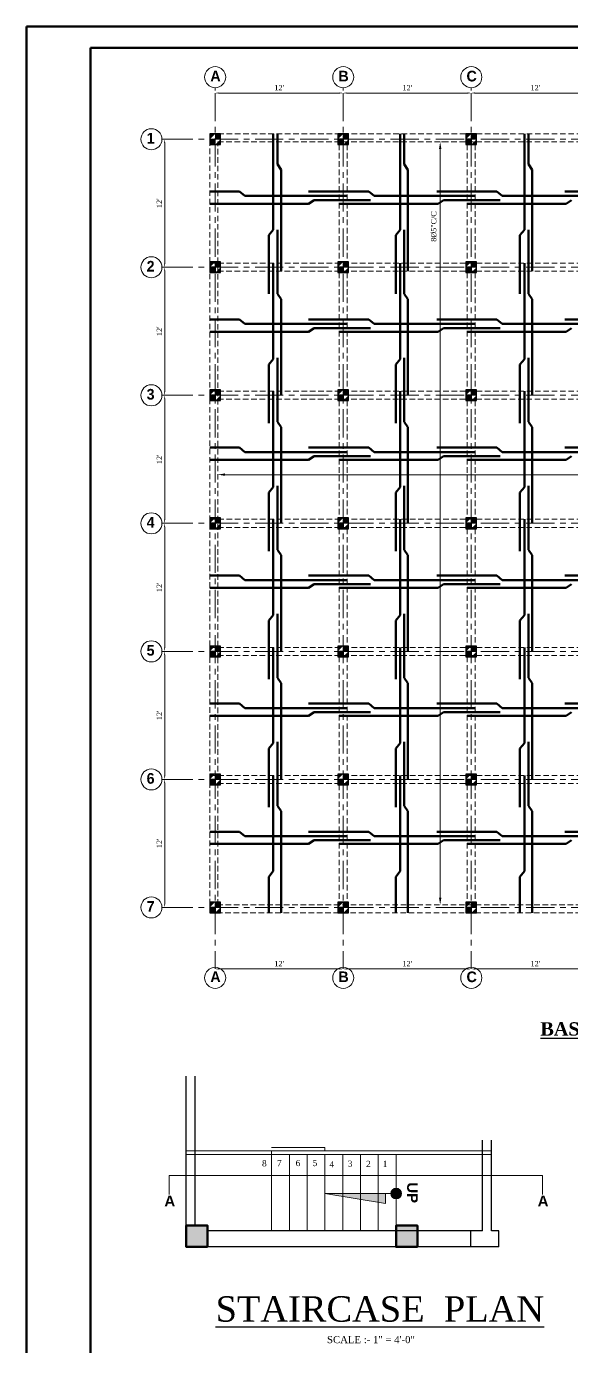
# Model space of a CAD drawing. Extents: x -2338379 to 930990, y -818978 to 106940.
# Drawn here: x 392425 to 393038, y -208179 to -206694 of the extents above; entities that cross this region are included whole.
import ezdxf

# ---------------------------------------------------------------- set-up
doc = ezdxf.new("R2010")
doc.units = 0
doc.header["$MEASUREMENT"] = 0
doc.header["$PDMODE"] = 34
doc.linetypes.add('CENTER', pattern=[50.8, 31.75, -6.35, 6.35, -6.35])
doc.linetypes.add('DASHED2', pattern=[0.375, 0.25, -0.125])
doc.layers.get('0').update_dxf_attribs({"linetype": 'CONTINUOUS', "lineweight": 30})
doc.layers.get('DEFPOINTS').update_dxf_attribs({"linetype": 'CONTINUOUS'})
for name, color, linetype, lineweight in [('A-Wall', 45, 'CONTINUOUS', 50), ('Center', 11, 'CENTER', 15), ('DIM', 6, 'CONTINUOUS', 20), ('DOOR&WIN', 3, 'CONTINUOUS', 18), ('HLINE', 21, 'CONTINUOUS', 9), ('layout', 171, 'CONTINUOUS', 9), ('Outline', 4, 'CONTINUOUS', 9), ('stairs', 85, 'CONTINUOUS', 9), ('Structure', 2, 'CONTINUOUS', 50), ('TEXT', 7, 'CONTINUOUS', 30), ('Wal', 10, 'CONTINUOUS', 30)]:
    doc.layers.add(name, color=color, linetype=linetype, lineweight=lineweight)
doc.layers.add('pillar12', color=7, linetype='CONTINUOUS')
doc.styles.get("Standard").update_dxf_attribs({"font": 'times.ttf', "height": 6})
doc.styles.add('tt', font='stylu.ttf', dxfattribs={"height": 7})
doc.dimstyles.new('Standard$0', dxfattribs={"dimtxt": 6, "dimasz": 4, "dimexe": 3, "dimexo": 6, "dimgap": 3, "dimtad": 1, "dimdec": 1, "dimzin": 0, "dimdsep": 46, "dimlunit": 4, "dimtxsty": 'Standard', "dimcen": 0.09, "dimclrd": 6, "dimclre": 6, "dimclrt": 7, "dimadec": 0, "dimazin": 0, "dimtfac": 1, "dimtdec": 1, "dimtix": 1, "dimtofl": 0, "dimtmove": 1, "dimatfit": 3, "dimfxl": 1, "dimtolj": 1, "dimtzin": 0, "dimlwd": 18, "dimlwe": 18, "dimarcsym": 0})

# ---------------------------------------------------------------- blocks, each defined once
blk = doc.blocks.new('pill12')
h = blk.add_hatch(color=5)
h.paths.add_polyline_path([(-6, -6), (6, -6), (6, 6), (-6, 6)], flags=17)
edge = h.paths.add_edge_path(flags=17)
edge.add_line((6, 0), (-6, 0))
edge.add_line((0, 6), (0, -6))
for p, q in [((6, 0), (-6, 0)), ((0, 6), (0, -6))]:
    blk.add_line(p, q)
blk.add_lwpolyline([(-6, -6), (6, -6), (6, 6), (-6, 6)], close=True)
blk = doc.blocks.new('*D243')
at = {"layer": 'DEFPOINTS', "color": 0, "lineweight": 30, "transparency": 16777216}
for p in [(392637.3, -206769), (392781.3, -206769), (392781.3, -206769)]:
    blk.add_point(p, dxfattribs=at)
at = {"layer": 'DIM', "color": 6, "lineweight": 18, "transparency": 16777216}
for p, q in [((392637.3, -206763), (392637.3, -206766)), ((392781.3, -206763), (392781.3, -206766)), ((392641.3, -206769), (392777.3, -206769))]:
    blk.add_line(p, q, dxfattribs=at)
at = {"layer": 'DIM', "color": 6, "lineweight": 30, "transparency": 16777216}
for points in [[(392641.3, -206768.3), (392641.3, -206769.6), (392637.3, -206769)], [(392777.3, -206768.3), (392777.3, -206769.6), (392781.3, -206769)]]:
    blk.add_solid(points, dxfattribs=at)
at = {"layer": 'DIM', "color": 7, "transparency": 16777216, "insert": (392709.3, -206763), "char_height": 6, "attachment_point": 5}
blk.add_mtext("\\A1;12'", dxfattribs=at)
blk = doc.blocks.new('*D244')
at = {"layer": 'DEFPOINTS', "color": 0, "lineweight": 30, "transparency": 16777216}
for p in [(392781.3, -206769), (392925.3, -206769), (392925.3, -206769)]:
    blk.add_point(p, dxfattribs=at)
at = {"layer": 'DIM', "color": 6, "lineweight": 18, "transparency": 16777216}
for p, q in [((392781.3, -206763), (392781.3, -206766)), ((392925.3, -206763), (392925.3, -206766)), ((392785.3, -206769), (392921.3, -206769))]:
    blk.add_line(p, q, dxfattribs=at)
at = {"layer": 'DIM', "color": 6, "lineweight": 30, "transparency": 16777216}
for points in [[(392785.3, -206768.3), (392785.3, -206769.6), (392781.3, -206769)], [(392921.3, -206768.3), (392921.3, -206769.6), (392925.3, -206769)]]:
    blk.add_solid(points, dxfattribs=at)
at = {"layer": 'DIM', "color": 7, "transparency": 16777216, "insert": (392853.3, -206763), "char_height": 6, "attachment_point": 5}
blk.add_mtext("\\A1;12'", dxfattribs=at)
blk = doc.blocks.new('*D245')
at = {"layer": 'DEFPOINTS', "color": 0, "lineweight": 30, "transparency": 16777216}
for p in [(392925.3, -206769), (393069.3, -206769), (393069.3, -206769)]:
    blk.add_point(p, dxfattribs=at)
at = {"layer": 'DIM', "color": 6, "lineweight": 18, "transparency": 16777216}
for p, q in [((392925.3, -206763), (392925.3, -206766)), ((393069.3, -206763), (393069.3, -206766)), ((392929.3, -206769), (393065.3, -206769))]:
    blk.add_line(p, q, dxfattribs=at)
at = {"layer": 'DIM', "color": 6, "lineweight": 30, "transparency": 16777216}
for points in [[(392929.3, -206768.3), (392929.3, -206769.6), (392925.3, -206769)], [(393065.3, -206768.3), (393065.3, -206769.6), (393069.3, -206769)]]:
    blk.add_solid(points, dxfattribs=at)
at = {"layer": 'DIM', "color": 7, "transparency": 16777216, "insert": (392997.3, -206763), "char_height": 6, "attachment_point": 5}
blk.add_mtext("\\A1;12'", dxfattribs=at)
blk = doc.blocks.new('*D252')
at = {"color": 6, "lineweight": 18, "transparency": 16777216}
for p, q in [((392580.6, -206820.9), (392577.6, -206820.9)), ((392580.6, -206824.9), (392580.6, -206960.9)), ((392580.6, -206964.9), (392577.6, -206964.9))]:
    blk.add_line(p, q, dxfattribs=at)
at = {"color": 6, "lineweight": 30, "transparency": 16777216}
for points in [[(392579.9, -206824.9), (392581.2, -206824.9), (392580.6, -206820.9)], [(392579.9, -206960.9), (392581.2, -206960.9), (392580.6, -206964.9)]]:
    blk.add_solid(points, dxfattribs=at)
at = {"layer": 'DEFPOINTS', "color": 0, "lineweight": 30, "transparency": 16777216}
for p in [(392580.6, -206820.9), (392580.6, -206964.9), (392580.6, -206964.9)]:
    blk.add_point(p, dxfattribs=at)
at = {"color": 7, "lineweight": 30, "transparency": 16777216, "insert": (392574.6, -206892.9), "char_height": 6, "attachment_point": 5, "rotation": 90}
blk.add_mtext("\\A1;12'", dxfattribs=at)
blk = doc.blocks.new('*D253')
at = {"color": 6, "lineweight": 18, "transparency": 16777216}
for p, q in [((392580.6, -206964.9), (392577.6, -206964.9)), ((392580.6, -206968.9), (392580.6, -207104.9)), ((392580.6, -207108.9), (392577.6, -207108.9))]:
    blk.add_line(p, q, dxfattribs=at)
at = {"color": 6, "lineweight": 30, "transparency": 16777216}
for points in [[(392579.9, -206968.9), (392581.2, -206968.9), (392580.6, -206964.9)], [(392579.9, -207104.9), (392581.2, -207104.9), (392580.6, -207108.9)]]:
    blk.add_solid(points, dxfattribs=at)
at = {"layer": 'DEFPOINTS', "color": 0, "lineweight": 30, "transparency": 16777216}
for p in [(392580.6, -206964.9), (392580.6, -207108.9), (392580.6, -207108.9)]:
    blk.add_point(p, dxfattribs=at)
at = {"color": 7, "lineweight": 30, "transparency": 16777216, "insert": (392574.6, -207036.9), "char_height": 6, "attachment_point": 5, "rotation": 90}
blk.add_mtext("\\A1;12'", dxfattribs=at)
blk = doc.blocks.new('*D254')
at = {"color": 6, "lineweight": 18, "transparency": 16777216}
for p, q in [((392580.6, -207108.9), (392577.6, -207108.9)), ((392580.6, -207112.9), (392580.6, -207248.9)), ((392580.6, -207252.9), (392577.6, -207252.9))]:
    blk.add_line(p, q, dxfattribs=at)
at = {"color": 6, "lineweight": 30, "transparency": 16777216}
for points in [[(392579.9, -207112.9), (392581.2, -207112.9), (392580.6, -207108.9)], [(392579.9, -207248.9), (392581.2, -207248.9), (392580.6, -207252.9)]]:
    blk.add_solid(points, dxfattribs=at)
at = {"layer": 'DEFPOINTS', "color": 0, "lineweight": 30, "transparency": 16777216}
for p in [(392580.6, -207108.9), (392580.6, -207252.9), (392580.6, -207252.9)]:
    blk.add_point(p, dxfattribs=at)
at = {"color": 7, "lineweight": 30, "transparency": 16777216, "insert": (392574.6, -207180.9), "char_height": 6, "attachment_point": 5, "rotation": 90}
blk.add_mtext("\\A1;12'", dxfattribs=at)
blk = doc.blocks.new('*D255')
at = {"color": 6, "lineweight": 18, "transparency": 16777216}
for p, q in [((392580.6, -207252.9), (392577.6, -207252.9)), ((392580.6, -207256.9), (392580.6, -207392.9)), ((392580.6, -207396.9), (392577.6, -207396.9))]:
    blk.add_line(p, q, dxfattribs=at)
at = {"color": 6, "lineweight": 30, "transparency": 16777216}
for points in [[(392579.9, -207256.9), (392581.2, -207256.9), (392580.6, -207252.9)], [(392579.9, -207392.9), (392581.2, -207392.9), (392580.6, -207396.9)]]:
    blk.add_solid(points, dxfattribs=at)
at = {"layer": 'DEFPOINTS', "color": 0, "lineweight": 30, "transparency": 16777216}
for p in [(392580.6, -207252.9), (392580.6, -207396.9), (392580.6, -207396.9)]:
    blk.add_point(p, dxfattribs=at)
at = {"color": 7, "lineweight": 30, "transparency": 16777216, "insert": (392574.6, -207324.9), "char_height": 6, "attachment_point": 5, "rotation": 90}
blk.add_mtext("\\A1;12'", dxfattribs=at)
blk = doc.blocks.new('*D256')
at = {"color": 6, "lineweight": 18, "transparency": 16777216}
for p, q in [((392580.6, -207396.9), (392577.6, -207396.9)), ((392580.6, -207400.9), (392580.6, -207536.9)), ((392580.6, -207540.9), (392577.6, -207540.9))]:
    blk.add_line(p, q, dxfattribs=at)
at = {"color": 6, "lineweight": 30, "transparency": 16777216}
for points in [[(392579.9, -207400.9), (392581.2, -207400.9), (392580.6, -207396.9)], [(392579.9, -207536.9), (392581.2, -207536.9), (392580.6, -207540.9)]]:
    blk.add_solid(points, dxfattribs=at)
at = {"layer": 'DEFPOINTS', "color": 0, "lineweight": 30, "transparency": 16777216}
for p in [(392580.6, -207396.9), (392580.6, -207540.9), (392580.6, -207540.9)]:
    blk.add_point(p, dxfattribs=at)
at = {"color": 7, "lineweight": 30, "transparency": 16777216, "insert": (392574.6, -207468.9), "char_height": 6, "attachment_point": 5, "rotation": 90}
blk.add_mtext("\\A1;12'", dxfattribs=at)
blk = doc.blocks.new('*D257')
at = {"color": 6, "lineweight": 18, "transparency": 16777216}
for p, q in [((392580.6, -207540.9), (392577.6, -207540.9)), ((392580.6, -207544.9), (392580.6, -207680.9)), ((392580.6, -207684.9), (392577.6, -207684.9))]:
    blk.add_line(p, q, dxfattribs=at)
at = {"color": 6, "lineweight": 30, "transparency": 16777216}
for points in [[(392579.9, -207544.9), (392581.2, -207544.9), (392580.6, -207540.9)], [(392579.9, -207680.9), (392581.2, -207680.9), (392580.6, -207684.9)]]:
    blk.add_solid(points, dxfattribs=at)
at = {"layer": 'DEFPOINTS', "color": 0, "lineweight": 30, "transparency": 16777216}
for p in [(392580.6, -207540.9), (392580.6, -207684.9), (392580.6, -207684.9)]:
    blk.add_point(p, dxfattribs=at)
at = {"color": 7, "lineweight": 30, "transparency": 16777216, "insert": (392574.6, -207612.9), "char_height": 6, "attachment_point": 5, "rotation": 90}
blk.add_mtext("\\A1;12'", dxfattribs=at)
blk = doc.blocks.new('*D258')
at = {"color": 6, "lineweight": 18, "transparency": 16777216}
for p, q in [((392637.3, -207754.1), (392637.3, -207751.1)), ((392641.3, -207754.1), (392777.3, -207754.1)), ((392781.3, -207754.1), (392781.3, -207751.1))]:
    blk.add_line(p, q, dxfattribs=at)
at = {"color": 6, "lineweight": 30, "transparency": 16777216}
for points in [[(392641.3, -207753.4), (392641.3, -207754.8), (392637.3, -207754.1)], [(392777.3, -207753.4), (392777.3, -207754.8), (392781.3, -207754.1)]]:
    blk.add_solid(points, dxfattribs=at)
at = {"layer": 'DEFPOINTS', "color": 0, "lineweight": 30, "transparency": 16777216}
for p in [(392637.3, -207754.1), (392781.3, -207754.1), (392781.3, -207754.1)]:
    blk.add_point(p, dxfattribs=at)
at = {"color": 7, "lineweight": 30, "transparency": 16777216, "insert": (392709.3, -207748.1), "char_height": 6, "attachment_point": 5}
blk.add_mtext("\\A1;12'", dxfattribs=at)
blk = doc.blocks.new('*D259')
at = {"color": 6, "lineweight": 18, "transparency": 16777216}
for p, q in [((392781.3, -207754.1), (392781.3, -207751.1)), ((392785.3, -207754.1), (392921.3, -207754.1)), ((392925.3, -207754.1), (392925.3, -207751.1))]:
    blk.add_line(p, q, dxfattribs=at)
at = {"color": 6, "lineweight": 30, "transparency": 16777216}
for points in [[(392785.3, -207753.4), (392785.3, -207754.8), (392781.3, -207754.1)], [(392921.3, -207753.4), (392921.3, -207754.8), (392925.3, -207754.1)]]:
    blk.add_solid(points, dxfattribs=at)
at = {"layer": 'DEFPOINTS', "color": 0, "lineweight": 30, "transparency": 16777216}
for p in [(392781.3, -207754.1), (392925.3, -207754.1), (392925.3, -207754.1)]:
    blk.add_point(p, dxfattribs=at)
at = {"color": 7, "lineweight": 30, "transparency": 16777216, "insert": (392853.3, -207748.1), "char_height": 6, "attachment_point": 5}
blk.add_mtext("\\A1;12'", dxfattribs=at)
blk = doc.blocks.new('*D260')
at = {"color": 6, "lineweight": 18, "transparency": 16777216}
for p, q in [((392925.3, -207754.1), (392925.3, -207751.1)), ((392929.3, -207754.1), (393065.3, -207754.1)), ((393069.3, -207754.1), (393069.3, -207751.1))]:
    blk.add_line(p, q, dxfattribs=at)
at = {"color": 6, "lineweight": 30, "transparency": 16777216}
for points in [[(392929.3, -207753.4), (392929.3, -207754.8), (392925.3, -207754.1)], [(393065.3, -207753.4), (393065.3, -207754.8), (393069.3, -207754.1)]]:
    blk.add_solid(points, dxfattribs=at)
at = {"layer": 'DEFPOINTS', "color": 0, "lineweight": 30, "transparency": 16777216}
for p in [(392925.3, -207754.1), (393069.3, -207754.1), (393069.3, -207754.1)]:
    blk.add_point(p, dxfattribs=at)
at = {"color": 7, "lineweight": 30, "transparency": 16777216, "insert": (392997.3, -207748.1), "char_height": 6, "attachment_point": 5}
blk.add_mtext("\\A1;12'", dxfattribs=at)
blk = doc.blocks.new('*D1055')
at = {"layer": 'DEFPOINTS', "color": 0, "lineweight": 30, "transparency": 16777216}
for p in [(392883.9, -206823.9), (392890.3, -207681.9), (392890.3, -207681.9)]:
    blk.add_point(p, dxfattribs=at)
at = {"layer": 'DIM', "color": 6, "transparency": 16777216}
for p, q in [((392891.9, -206823.9), (392898.3, -206823.9)), ((392890.3, -206831.9), (392890.3, -207673.9))]:
    blk.add_line(p, q, dxfattribs=at)
at = {"layer": 'DIM', "color": 6, "lineweight": 30, "transparency": 16777216}
for points in [[(392889, -206831.9), (392891.7, -206831.9), (392890.3, -206823.9)], [(392889, -207673.9), (392891.7, -207673.9), (392890.3, -207681.9)]]:
    blk.add_solid(points, dxfattribs=at)
at = {"layer": 'DIM', "color": 7, "transparency": 16777216, "insert": (392883.1, -206919.1), "char_height": 6, "attachment_point": 5, "rotation": 90}
blk.add_mtext('\\A1;8%%C5"C/C', dxfattribs=at)
blk = doc.blocks.new('*D1056')
at = {"layer": 'DEFPOINTS', "color": 0, "lineweight": 30, "transparency": 16777216}
for p in [(392640.3, -207198.2), (393930.3, -207198.2), (393930.3, -207198.2)]:
    blk.add_point(p, dxfattribs=at)
at = {"layer": 'DIM', "color": 6, "transparency": 16777216}
blk.add_line((392648.3, -207198.2), (393922.3, -207198.2), dxfattribs=at)
at = {"layer": 'DIM', "color": 6, "lineweight": 30, "transparency": 16777216}
for points in [[(392648.3, -207196.8), (392648.3, -207199.5), (392640.3, -207198.2)], [(393922.3, -207196.8), (393922.3, -207199.5), (393930.3, -207198.2)]]:
    blk.add_solid(points, dxfattribs=at)
at = {"layer": 'DIM', "color": 7, "transparency": 16777216, "insert": (393285.3, -207191), "char_height": 6, "attachment_point": 5}
blk.add_mtext('\\A1;8%%C5"C/C', dxfattribs=at)

msp = doc.modelspace()

# ---------------------------------------------------------------- hatches: boundary and pattern name
h = msp.add_hatch(color=5)
h.paths.add_polyline_path([(392631.32, -206826.93), (392643.32, -206826.93), (392643.32, -206814.93), (392631.32, -206814.93)], flags=16)
edge = h.paths.add_edge_path()
edge.add_line((392643.32, -206820.93), (392631.32, -206820.93))
edge.add_line((392637.32, -206814.93), (392637.32, -206826.93))
at = {"layer": 'A-Wall', "linetype": 'ByBlock'}
for points in [[(392628.78, -208066.72), (392628.78, -208042.72), (392604.78, -208042.72), (392604.78, -208066.72)], [(392864.78, -208066.72), (392864.78, -208042.72), (392840.78, -208042.72), (392840.78, -208066.72)]]:
    msp.add_hatch(color=256, dxfattribs=at).paths.add_polyline_path(points)
at = {"layer": 'layout', "linetype": 'ByBlock'}
msp.add_hatch(color=256, dxfattribs=at).paths.add_polyline_path([(392760.75, -208006.72), (392828.79, -208017.8), (392828.79, -208006.72)])
h = msp.add_hatch(color=256, dxfattribs=at)
edge = h.paths.add_edge_path()
edge.add_arc((392840.78, -208006.72), 6, 0, 360)

# ---------------------------------------------------------------- linework, layer by layer
at = {"lineweight": 30}
for p, q in [((392702.73, -206814.93), (392702.73, -206823.93)), ((392845.31, -206814.93), (392845.31, -206823.93)), ((392984.99, -206814.93), (392984.99, -206823.93))]:
    msp.add_line(p, q, dxfattribs=at)
msp.add_lwpolyline([(392631.32, -206826.93), (392643.32, -206826.93), (392643.32, -206814.93), (392631.32, -206814.93)], close=True)
at = {"layer": 'A-Wall'}
for points in [[(392425.15, -206694.06), (395593.15, -206694.06), (395593.15, -208950.06), (392425.15, -208950.06)], [(392497.15, -206718.06), (395569.15, -206718.06), (395569.15, -208926.06), (392497.15, -208926.06)]]:
    msp.add_lwpolyline(points, close=True, dxfattribs=at)
at = {"layer": 'A-Wall', "linetype": 'ByBlock'}
for points in [[(392628.78, -208066.72), (392628.78, -208042.72), (392604.78, -208042.72), (392604.78, -208066.72)], [(392864.78, -208066.72), (392864.78, -208042.72), (392840.78, -208042.72), (392840.78, -208066.72)]]:
    msp.add_lwpolyline(points, close=True, dxfattribs=at)
at = {"layer": 'Center'}
for p, q in [((392637.32, -206768.98), (392637.32, -207754.09)), ((392781.32, -206768.98), (392781.32, -207754.09)), ((392925.32, -206768.98), (392925.32, -207754.09)), ((392580.56, -206820.93), (394015.72, -206820.93)), ((392580.56, -206964.93), (394015.72, -206964.93)), ((392580.56, -207108.93), (394015.72, -207108.93)), ((392580.56, -207252.93), (394015.72, -207252.93)), ((392580.56, -207396.93), (394015.72, -207396.93)), ((392580.56, -207540.93), (394015.72, -207540.93)), ((392580.56, -207684.93), (394015.72, -207684.93))]:
    msp.add_line(p, q, dxfattribs=at)
at = {"layer": 'DOOR&WIN', "linetype": 'DASHED2', "ltscale": 25}
for p, q in [((392631.32, -206814.93), (393939.32, -206814.93)), ((392631.32, -207690.93), (392631.32, -206814.93)), ((392640.32, -206823.93), (393930.32, -206823.93)), ((392640.32, -207681.93), (392640.32, -206823.93)), ((392776.82, -206826.93), (392776.82, -206958.93)), ((392785.82, -206826.93), (392785.82, -206958.93)), ((392920.82, -206826.93), (392920.82, -206958.93)), ((392929.82, -206826.93), (392929.82, -206958.93)), ((392631.32, -206960.43), (393939.32, -206960.43)), ((392640.32, -206969.43), (393930.32, -206969.43)), ((392776.82, -206970.93), (392776.82, -207102.93)), ((392785.82, -206970.93), (392785.82, -207102.93)), ((392920.82, -206970.93), (392920.82, -207102.93)), ((392929.82, -206970.93), (392929.82, -207102.93)), ((392631.32, -207104.43), (393939.32, -207104.43)), ((392640.32, -207113.43), (393930.32, -207113.43)), ((392776.82, -207114.93), (392776.82, -207246.93)), ((392785.82, -207114.93), (392785.82, -207246.93)), ((392920.82, -207114.93), (392920.82, -207246.93)), ((392929.82, -207114.93), (392929.82, -207246.93)), ((392631.32, -207248.43), (393939.32, -207248.43)), ((392640.32, -207257.43), (393930.32, -207257.43)), ((392776.82, -207258.93), (392776.82, -207390.93)), ((392785.82, -207258.93), (392785.82, -207390.93)), ((392920.82, -207258.93), (392920.82, -207390.93)), ((392929.82, -207258.93), (392929.82, -207390.93)), ((392631.32, -207392.43), (393939.32, -207392.43)), ((392640.32, -207401.43), (393930.32, -207401.43)), ((392776.82, -207402.93), (392776.82, -207534.93)), ((392785.82, -207402.93), (392785.82, -207534.93)), ((392920.82, -207402.93), (392920.82, -207534.93)), ((392929.82, -207402.93), (392929.82, -207534.93)), ((392631.32, -207536.43), (393939.32, -207536.43)), ((392640.32, -207545.43), (393930.32, -207545.43)), ((392776.82, -207546.93), (392776.82, -207678.93)), ((392785.82, -207546.93), (392785.82, -207678.93)), ((392920.82, -207546.93), (392920.82, -207678.93)), ((392929.82, -207546.93), (392929.82, -207678.93)), ((393930.32, -207681.93), (392640.32, -207681.93)), ((393939.32, -207690.93), (392631.32, -207690.93))]:
    msp.add_line(p, q, dxfattribs=at)
at = {"layer": 'HLINE', "linetype": 'ByBlock'}
for p, q in [((392585.5, -207986.25), (393005.17, -207986.25)), ((392585.5, -207986.25), (392585.5, -208007.88)), ((393005.17, -207986.25), (393005.17, -208007.88))]:
    msp.add_line(p, q, dxfattribs=at)
at = {"layer": 'layout', "linetype": 'ByBlock'}
msp.add_line((392760.75, -208006.72), (392840.78, -208006.72), dxfattribs=at)
msp.add_lwpolyline([(392760.75, -208006.72), (392828.79, -208017.8), (392828.79, -208006.72), (392760.75, -208006.72)], dxfattribs=at)
msp.add_circle((392840.78, -208006.72), 6, dxfattribs=at)
at = {"layer": 'Outline'}
for centre in [(392637.32, -206751.11), (392781.32, -206751.11), (392925.32, -206751.11), (392565.69, -206820.93), (392565.69, -206964.93), (392565.69, -207108.93), (392565.69, -207252.93), (392565.69, -207396.93), (392565.69, -207540.93), (392565.69, -207684.93), (392637.32, -207764.1), (392781.32, -207764.1), (392925.32, -207764.1)]:
    msp.add_circle(centre, 11.86, dxfattribs=at)
at = {"layer": 'stairs', "linetype": 'ByBlock'}
for p, q in [((392760.78, -207954.72), (392700.78, -207954.72)), ((392760.78, -207954.72), (392760.78, -207958.72)), ((392947.99, -207958.72), (392604.78, -207958.72)), ((392947.99, -207962.72), (392604.78, -207962.72)), ((392700.78, -207958.72), (392700.78, -208048.72)), ((392720.78, -207962.72), (392720.78, -208048.72)), ((392740.78, -207962.72), (392740.78, -208048.72)), ((392760.78, -207962.72), (392760.78, -208048.72)), ((392780.78, -207962.72), (392780.78, -208048.72)), ((392800.78, -207962.72), (392800.78, -208048.72)), ((392820.78, -207962.72), (392820.78, -208048.72)), ((392840.78, -207962.72), (392840.78, -208048.72))]:
    msp.add_line(p, q, dxfattribs=at)
at = {"layer": 'Structure', "ltscale": 10}
for p, q in [((392702.73, -206922.74), (392702.73, -206814.93)), ((392707.34, -206814.93), (392707.34, -206849.18)), ((392845.31, -206922.74), (392845.31, -206814.93)), ((392849.92, -206814.93), (392849.92, -206849.18)), ((392984.99, -206922.74), (392984.99, -206814.93)), ((392989.6, -206814.93), (392989.6, -206849.18)), ((392707.34, -206849.18), (392711.5, -206855.26)), ((392711.5, -206855.26), (392711.5, -206969.43)), ((392849.92, -206849.18), (392854.09, -206855.26)), ((392854.09, -206855.26), (392854.09, -206969.43)), ((392989.6, -206849.18), (392993.76, -206855.26)), ((392993.76, -206855.26), (392993.76, -206969.43)), ((392631.32, -206879.7), (392664.55, -206879.7)), ((392664.55, -206879.7), (392670.63, -206884.71)), ((392670.63, -206884.71), (392785.82, -206884.71)), ((392742.46, -206879.7), (392810.05, -206879.7)), ((392810.05, -206879.7), (392816.13, -206884.71)), ((392816.13, -206884.71), (392929.82, -206884.71)), ((392886.46, -206879.7), (392954.05, -206879.7)), ((392954.05, -206879.7), (392960.13, -206884.71)), ((392960.13, -206884.71), (393073.82, -206884.71)), ((393030.46, -206879.7), (393098.05, -206879.7)), ((392742.46, -206893.49), (392631.32, -206893.49)), ((392748.55, -206889.32), (392742.46, -206893.49)), ((392748.55, -206889.32), (392812.1, -206889.32)), ((392887.96, -206893.49), (392776.82, -206893.49)), ((392894.05, -206889.32), (392887.96, -206893.49)), ((392894.05, -206889.32), (392957.6, -206889.32)), ((393031.96, -206893.49), (392920.82, -206893.49)), ((393038.05, -206889.32), (393031.96, -206893.49)), ((392697.72, -206928.82), (392702.73, -206922.74)), ((392697.72, -206994.76), (392697.72, -206928.82)), ((392707.34, -206922.74), (392707.34, -206994.68)), ((392840.3, -206928.82), (392845.31, -206922.74)), ((392840.3, -206994.76), (392840.3, -206928.82)), ((392849.92, -206922.74), (392849.92, -206994.68)), ((392979.98, -206928.82), (392984.99, -206922.74)), ((392979.98, -206994.76), (392979.98, -206928.82)), ((392989.6, -206922.74), (392989.6, -206994.68)), ((392702.73, -207068.24), (392702.73, -206960.43)), ((392845.31, -207068.24), (392845.31, -206960.43)), ((392984.99, -207068.24), (392984.99, -206960.43)), ((392707.34, -206994.68), (392711.5, -207000.76)), ((392711.5, -207000.76), (392711.5, -207108.93)), ((392849.92, -206994.68), (392854.09, -207000.76)), ((392854.09, -207000.76), (392854.09, -207108.93)), ((392989.6, -206994.68), (392993.76, -207000.76)), ((392993.76, -207000.76), (392993.76, -207108.93)), ((392631.32, -207023.7), (392664.55, -207023.7)), ((392664.55, -207023.7), (392670.63, -207028.71)), ((392670.63, -207028.71), (392785.82, -207028.71)), ((392742.46, -207023.7), (392810.05, -207023.7)), ((392748.55, -207033.32), (392742.46, -207037.49)), ((392748.55, -207033.32), (392812.1, -207033.32)), ((392810.05, -207023.7), (392816.13, -207028.71)), ((392816.13, -207028.71), (392929.82, -207028.71)), ((392886.46, -207023.7), (392954.05, -207023.7)), ((392894.05, -207033.32), (392887.96, -207037.49)), ((392894.05, -207033.32), (392957.6, -207033.32)), ((392954.05, -207023.7), (392960.13, -207028.71)), ((392960.13, -207028.71), (393073.82, -207028.71)), ((393030.46, -207023.7), (393098.05, -207023.7)), ((393038.05, -207033.32), (393031.96, -207037.49)), ((392742.46, -207037.49), (392631.32, -207037.49)), ((392887.96, -207037.49), (392776.82, -207037.49)), ((393031.96, -207037.49), (392920.82, -207037.49)), ((392697.72, -207074.32), (392702.73, -207068.24)), ((392697.72, -207140.26), (392697.72, -207074.32)), ((392707.34, -207066.74), (392707.34, -207138.68)), ((392840.3, -207074.32), (392845.31, -207068.24)), ((392840.3, -207140.26), (392840.3, -207074.32)), ((392849.92, -207066.74), (392849.92, -207138.68)), ((392979.98, -207074.32), (392984.99, -207068.24)), ((392979.98, -207140.26), (392979.98, -207074.32)), ((392989.6, -207066.74), (392989.6, -207138.68)), ((392702.73, -207212.24), (392702.73, -207104.43)), ((392845.31, -207212.24), (392845.31, -207104.43)), ((392984.99, -207212.24), (392984.99, -207104.43)), ((392707.34, -207138.68), (392711.5, -207144.76)), ((392711.5, -207144.76), (392711.5, -207252.93)), ((392849.92, -207138.68), (392854.09, -207144.76)), ((392854.09, -207144.76), (392854.09, -207252.93)), ((392989.6, -207138.68), (392993.76, -207144.76)), ((392993.76, -207144.76), (392993.76, -207252.93)), ((392631.32, -207167.7), (392664.55, -207167.7)), ((392664.55, -207167.7), (392670.63, -207172.71)), ((392742.46, -207167.7), (392810.05, -207167.7)), ((392810.05, -207167.7), (392816.13, -207172.71)), ((392886.46, -207167.7), (392954.05, -207167.7)), ((392954.05, -207167.7), (392960.13, -207172.71)), ((393030.46, -207167.7), (393098.05, -207167.7)), ((392742.46, -207181.49), (392631.32, -207181.49)), ((392670.63, -207172.71), (392785.82, -207172.71)), ((392748.55, -207177.32), (392742.46, -207181.49)), ((392748.55, -207177.32), (392812.1, -207177.32)), ((392887.96, -207181.49), (392776.82, -207181.49)), ((392816.13, -207172.71), (392929.82, -207172.71)), ((392894.05, -207177.32), (392887.96, -207181.49)), ((392894.05, -207177.32), (392957.6, -207177.32)), ((393031.96, -207181.49), (392920.82, -207181.49)), ((392960.13, -207172.71), (393073.82, -207172.71)), ((393038.05, -207177.32), (393031.96, -207181.49)), ((392697.72, -207218.32), (392702.73, -207212.24)), ((392707.34, -207210.74), (392707.34, -207282.68)), ((392840.3, -207218.32), (392845.31, -207212.24)), ((392849.92, -207210.74), (392849.92, -207282.68)), ((392979.98, -207218.32), (392984.99, -207212.24)), ((392989.6, -207210.74), (392989.6, -207282.68)), ((392697.72, -207284.26), (392697.72, -207218.32)), ((392840.3, -207284.26), (392840.3, -207218.32)), ((392979.98, -207284.26), (392979.98, -207218.32)), ((392702.73, -207356.24), (392702.73, -207248.43)), ((392845.31, -207356.24), (392845.31, -207248.43)), ((392984.99, -207356.24), (392984.99, -207248.43)), ((392707.34, -207282.68), (392711.5, -207288.76)), ((392849.92, -207282.68), (392854.09, -207288.76)), ((392989.6, -207282.68), (392993.76, -207288.76)), ((392711.5, -207288.76), (392711.5, -207396.93)), ((392854.09, -207288.76), (392854.09, -207396.93)), ((392993.76, -207288.76), (392993.76, -207396.93)), ((392631.32, -207311.7), (392664.55, -207311.7)), ((392664.55, -207311.7), (392670.63, -207316.71)), ((392670.63, -207316.71), (392785.82, -207316.71)), ((392742.46, -207311.7), (392810.05, -207311.7)), ((392810.05, -207311.7), (392816.13, -207316.71)), ((392816.13, -207316.71), (392929.82, -207316.71)), ((392886.46, -207311.7), (392954.05, -207311.7)), ((392954.05, -207311.7), (392960.13, -207316.71)), ((392960.13, -207316.71), (393073.82, -207316.71)), ((393030.46, -207311.7), (393098.05, -207311.7)), ((392742.46, -207325.49), (392631.32, -207325.49)), ((392748.55, -207321.32), (392742.46, -207325.49)), ((392748.55, -207321.32), (392812.1, -207321.32)), ((392887.96, -207325.49), (392776.82, -207325.49)), ((392894.05, -207321.32), (392887.96, -207325.49)), ((392894.05, -207321.32), (392957.6, -207321.32)), ((393031.96, -207325.49), (392920.82, -207325.49)), ((393038.05, -207321.32), (393031.96, -207325.49)), ((392697.72, -207362.32), (392702.73, -207356.24)), ((392707.34, -207354.74), (392707.34, -207426.68)), ((392840.3, -207362.32), (392845.31, -207356.24)), ((392849.92, -207354.74), (392849.92, -207426.68)), ((392979.98, -207362.32), (392984.99, -207356.24)), ((392989.6, -207354.74), (392989.6, -207426.68)), ((392697.72, -207428.26), (392697.72, -207362.32)), ((392840.3, -207428.26), (392840.3, -207362.32)), ((392979.98, -207428.26), (392979.98, -207362.32)), ((392702.73, -207500.24), (392702.73, -207392.43)), ((392845.31, -207500.24), (392845.31, -207392.43)), ((392984.99, -207500.24), (392984.99, -207392.43)), ((392707.34, -207426.68), (392711.5, -207432.76)), ((392711.5, -207432.76), (392711.5, -207540.93)), ((392849.92, -207426.68), (392854.09, -207432.76)), ((392854.09, -207432.76), (392854.09, -207540.93)), ((392989.6, -207426.68), (392993.76, -207432.76)), ((392993.76, -207432.76), (392993.76, -207540.93)), ((392631.32, -207455.7), (392664.55, -207455.7)), ((392664.55, -207455.7), (392670.63, -207460.71)), ((392670.63, -207460.71), (392785.82, -207460.71)), ((392742.46, -207455.7), (392810.05, -207455.7)), ((392810.05, -207455.7), (392816.13, -207460.71)), ((392816.13, -207460.71), (392929.82, -207460.71)), ((392886.46, -207455.7), (392954.05, -207455.7)), ((392954.05, -207455.7), (392960.13, -207460.71)), ((392960.13, -207460.71), (393073.82, -207460.71)), ((393030.46, -207455.7), (393098.05, -207455.7)), ((392742.46, -207469.49), (392631.32, -207469.49)), ((392748.55, -207465.32), (392742.46, -207469.49)), ((392748.55, -207465.32), (392812.1, -207465.32)), ((392887.96, -207469.49), (392776.82, -207469.49)), ((392894.05, -207465.32), (392887.96, -207469.49)), ((392894.05, -207465.32), (392957.6, -207465.32)), ((393031.96, -207469.49), (392920.82, -207469.49)), ((393038.05, -207465.32), (393031.96, -207469.49)), ((392697.72, -207506.32), (392702.73, -207500.24)), ((392697.72, -207572.26), (392697.72, -207506.32)), ((392707.34, -207498.74), (392707.34, -207570.68)), ((392840.3, -207506.32), (392845.31, -207500.24)), ((392840.3, -207572.26), (392840.3, -207506.32)), ((392849.92, -207498.74), (392849.92, -207570.68)), ((392979.98, -207506.32), (392984.99, -207500.24)), ((392979.98, -207572.26), (392979.98, -207506.32)), ((392989.6, -207498.74), (392989.6, -207570.68)), ((392702.73, -207644.24), (392702.73, -207536.43)), ((392845.31, -207644.24), (392845.31, -207536.43)), ((392984.99, -207644.24), (392984.99, -207536.43)), ((392707.34, -207570.68), (392711.5, -207576.76)), ((392711.5, -207576.76), (392711.5, -207690.93)), ((392849.92, -207570.68), (392854.09, -207576.76)), ((392854.09, -207576.76), (392854.09, -207690.93)), ((392989.6, -207570.68), (392993.76, -207576.76)), ((392993.76, -207576.76), (392993.76, -207690.93)), ((392631.32, -207599.7), (392664.55, -207599.7)), ((392742.46, -207613.49), (392631.32, -207613.49)), ((392664.55, -207599.7), (392670.63, -207604.71)), ((392670.63, -207604.71), (392785.82, -207604.71)), ((392742.46, -207599.7), (392810.05, -207599.7)), ((392748.55, -207609.32), (392742.46, -207613.49)), ((392748.55, -207609.32), (392812.1, -207609.32)), ((392887.96, -207613.49), (392776.82, -207613.49)), ((392810.05, -207599.7), (392816.13, -207604.71)), ((392816.13, -207604.71), (392929.82, -207604.71)), ((392886.46, -207599.7), (392954.05, -207599.7)), ((392894.05, -207609.32), (392887.96, -207613.49)), ((392894.05, -207609.32), (392957.6, -207609.32)), ((393031.96, -207613.49), (392920.82, -207613.49)), ((392954.05, -207599.7), (392960.13, -207604.71)), ((392960.13, -207604.71), (393073.82, -207604.71)), ((393030.46, -207599.7), (393098.05, -207599.7)), ((393038.05, -207609.32), (393031.96, -207613.49)), ((392697.72, -207650.32), (392702.73, -207644.24)), ((392697.72, -207690.93), (392697.72, -207650.32)), ((392840.3, -207650.32), (392845.31, -207644.24)), ((392840.3, -207690.93), (392840.3, -207650.32)), ((392979.98, -207650.32), (392984.99, -207644.24)), ((392979.98, -207690.93), (392979.98, -207650.32))]:
    msp.add_line(p, q, dxfattribs=at)
at = {"layer": 'Wal', "linetype": 'ByBlock'}
for p, q in [((392604.78, -208042.72), (392604.78, -207874.72)), ((392614.78, -208042.72), (392614.78, -207874.72)), ((392937.99, -208048.72), (392937.99, -207946.72)), ((392947.99, -208048.72), (392947.99, -207946.72)), ((392924.78, -208048.72), (392628.78, -208048.72)), ((392864.78, -208066.72), (392864.78, -208048.72)), ((392937.99, -208048.72), (392924.78, -208048.72)), ((392924.78, -208066.72), (392924.78, -208048.72)), ((392956.35, -208066.72), (392956.35, -208048.72)), ((392924.78, -208066.72), (392604.78, -208066.72)), ((392956.35, -208066.72), (392924.78, -208066.72))]:
    msp.add_line(p, q, dxfattribs=at)
msp.add_lwpolyline([(392956.35, -208048.72), (392947.99, -208048.72)], dxfattribs=at)

# ---------------------------------------------------------------- block references
at = {"layer": 'pillar12'}
for p in [(392781.32, -206820.93), (392925.32, -206820.93), (392637.32, -206964.93), (392781.32, -206964.93), (392925.32, -206964.93), (392637.32, -207108.93), (392781.32, -207108.93), (392925.32, -207108.93), (392637.32, -207252.93), (392781.32, -207252.93), (392925.32, -207252.93), (392637.32, -207396.93), (392781.32, -207396.93), (392925.32, -207396.93), (392637.32, -207540.93), (392781.32, -207540.93), (392925.32, -207540.93), (392637.32, -207684.93), (392781.32, -207684.93), (392925.32, -207684.93)]:
    msp.add_blockref('pill12', p, dxfattribs=at)

# ---------------------------------------------------------------- texts
at = {"layer": 'layout', "insert": (392859.1, -208005.73), "char_height": 12, "attachment_point": 5, "rotation": 270, "style": 'tt'}
msp.add_mtext('{\\fArial|b1|i0|c0|p34;UP}', dxfattribs=at)
at = {"layer": 'layout', "char_height": 12, "attachment_point": 5, "style": 'tt'}
for insert in [(392586.34, -208014.99), (393006.02, -208014.99)]:
    msp.add_mtext('{\\fArial|b1|i0|c0|p34;A}', dxfattribs=dict(at, insert=insert))
at = {"layer": 'TEXT'}
for s, insert, char_height, width, attachment_point in [('{\\fCentury Gothic|b1|i0|c0|p34;A}', (392631.93, -206743.96), 12, 451.5, 1), ('{\\fCentury Gothic|b1|i0|c0|p34;B}', (392775.93, -206743.96), 12, 451.5, 1), ('{\\fCentury Gothic|b1|i0|c0|p34;C}', (392919.93, -206743.96), 12, 451.5, 1), ('{\\fCentury Gothic|b1|i0|c0|p34;1}', (392560.3, -206813.78), 12, 451.5, 1), ('{\\fCentury Gothic|b1|i0|c0|p34;2}', (392560.3, -206957.78), 12, 451.5, 1), ('{\\fCentury Gothic|b1|i0|c0|p34;3}', (392560.3, -207101.78), 12, 451.5, 1), ('{\\fCentury Gothic|b1|i0|c0|p34;4}', (392560.3, -207245.78), 12, 451.5, 1), ('{\\fCentury Gothic|b1|i0|c0|p34;5}', (392560.3, -207389.78), 12, 451.5, 1), ('{\\fCentury Gothic|b1|i0|c0|p34;6}', (392560.3, -207533.78), 12, 451.5, 1), ('{\\fCentury Gothic|b1|i0|c0|p34;7}', (392560.3, -207677.78), 12, 451.5, 1), ('{\\fCentury Gothic|b1|i0|c0|p34;A}', (392631.93, -207756.94), 12, 451.5, 1), ('{\\fCentury Gothic|b1|i0|c0|p34;B}', (392775.93, -207756.94), 12, 451.5, 1), ('{\\fCentury Gothic|b1|i0|c0|p34;C}', (392919.93, -207756.94), 12, 451.5, 1), ('{\\fRomantic|b1|i0|c2|p2;\\LBASEMENT & FOURTH FLOOR  SLAB REINFORCEMENT PLAN}', (393003, -207814.04), 15, 669, 1), ('8', (392695.31, -207976.29), 7, 215, 9), ('7', (392712.17, -207975.95), 7, 215, 9), ('6', (392733.11, -207975.95), 7, 215, 9), ('5', (392752.16, -207975.95), 7, 215, 9), ('3', (392791.73, -207976.72), 7, 215, 9), ('2', (392812.22, -207976.87), 7, 215, 9), ('1', (392830.97, -207976.76), 7, 215, 9), ('4', (392771.04, -207977.38), 7, 215, 9), ('{\\H1.905x;\\LSTAIRCASE  PLAN}', (392637.82, -208122.19), 15, 669, 1), ('SCALE :- 1" = 4\'-0"   ', (392763.11, -208166.96), 8, 177.8038, 1)]:
    msp.add_mtext(s, dxfattribs=dict(at, insert=insert, char_height=char_height, width=width, attachment_point=attachment_point))

# ---------------------------------------------------------------- dimensions: what is measured, and where the dimension line sits
at = {"lineweight": 30}
for base, p1, p2, picture, middle in [((392580.56, -206964.93), (392580.56, -206820.93), (392580.56, -206964.93), '*D252', (392574.56, -206892.93)), ((392580.56, -207108.93), (392580.56, -206964.93), (392580.56, -207108.93), '*D253', (392574.56, -207036.93)), ((392580.56, -207252.93), (392580.56, -207108.93), (392580.56, -207252.93), '*D254', (392574.56, -207180.93)), ((392580.56, -207396.93), (392580.56, -207252.93), (392580.56, -207396.93), '*D255', (392574.56, -207324.93)), ((392580.56, -207540.93), (392580.56, -207396.93), (392580.56, -207540.93), '*D256', (392574.56, -207468.93)), ((392580.56, -207684.93), (392580.56, -207540.93), (392580.56, -207684.93), '*D257', (392574.56, -207612.93))]:
    dim = msp.add_linear_dim(base=base, p1=p1, p2=p2, angle=90, dimstyle='Standard$0', override={"dimdec": 0, "dimtdec": 0, "dimfxl": 6, "dimfxlon": 1, "dimarcsym": 1}, dxfattribs=at)
    dim.commit()
    dim.dimension.update_dxf_attribs({"geometry": picture, "text_midpoint": middle})
for base, p1, p2, picture, middle in [((392781.32, -207754.09), (392637.32, -207754.09), (392781.32, -207754.09), '*D258', (392709.32, -207748.09)), ((392925.32, -207754.09), (392781.32, -207754.09), (392925.32, -207754.09), '*D259', (392853.32, -207748.09)), ((393069.32, -207754.09), (392925.32, -207754.09), (393069.32, -207754.09), '*D260', (392997.32, -207748.09))]:
    dim = msp.add_linear_dim(base=base, p1=p1, p2=p2, dimstyle='Standard$0', override={"dimdec": 0, "dimtdec": 0, "dimfxl": 6, "dimfxlon": 1, "dimarcsym": 1}, dxfattribs=at)
    dim.commit()
    dim.dimension.update_dxf_attribs({"geometry": picture, "text_midpoint": middle})
at = {"layer": 'DIM'}
for base, p1, p2, picture, middle in [((392781.32, -206768.98), (392637.32, -206768.98), (392781.32, -206768.98), '*D243', (392709.32, -206762.98)), ((392925.32, -206768.98), (392781.32, -206768.98), (392925.32, -206768.98), '*D244', (392853.32, -206762.98)), ((393069.32, -206768.98), (392925.32, -206768.98), (393069.32, -206768.98), '*D245', (392997.32, -206762.98))]:
    dim = msp.add_linear_dim(base=base, p1=p1, p2=p2, dimstyle='Standard$0', override={"dimtxt": 9, "dimdec": 0, "dimfxl": 2}, dxfattribs=at)
    dim.commit()
    dim.dimension.update_dxf_attribs({"geometry": picture, "text_midpoint": middle})
dim = msp.add_linear_dim(base=(392890.32, -207681.93), p1=(392883.88, -206823.93), p2=(392890.32, -207681.93), angle=90, text='8%%C5"C/C', dimstyle='Standard$0', override={"dimtxt": 9, "dimasz": 8, "dimexe": 8, "dimexo": 8, "dimgap": 4, "dimzin": 11, "dimcen": 4, "dimdle": 8, "dimadec": 2, "dimtofl": 1, "dimlwd": 65535, "dimlwe": 65535}, dxfattribs=at)
dim.commit()
dim.dimension.update_dxf_attribs({"geometry": '*D1055', "text_midpoint": (392890.32, -206919.1), "dimtype": 160})
dim = msp.add_linear_dim(base=(393930.32, -207198.17), p1=(392640.32, -207198.17), p2=(393930.32, -207198.17), text='8%%C5"C/C', dimstyle='Standard$0', override={"dimtxt": 9, "dimasz": 8, "dimexe": 8, "dimexo": 8, "dimgap": 4, "dimzin": 11, "dimcen": 4, "dimdle": 8, "dimadec": 2, "dimtofl": 1, "dimlwd": 65535, "dimlwe": 65535}, dxfattribs=at)
dim.commit()
dim.dimension.update_dxf_attribs({"geometry": '*D1056', "text_midpoint": (393285.32, -207190.99)})

doc.saveas('drawing.dxf')
